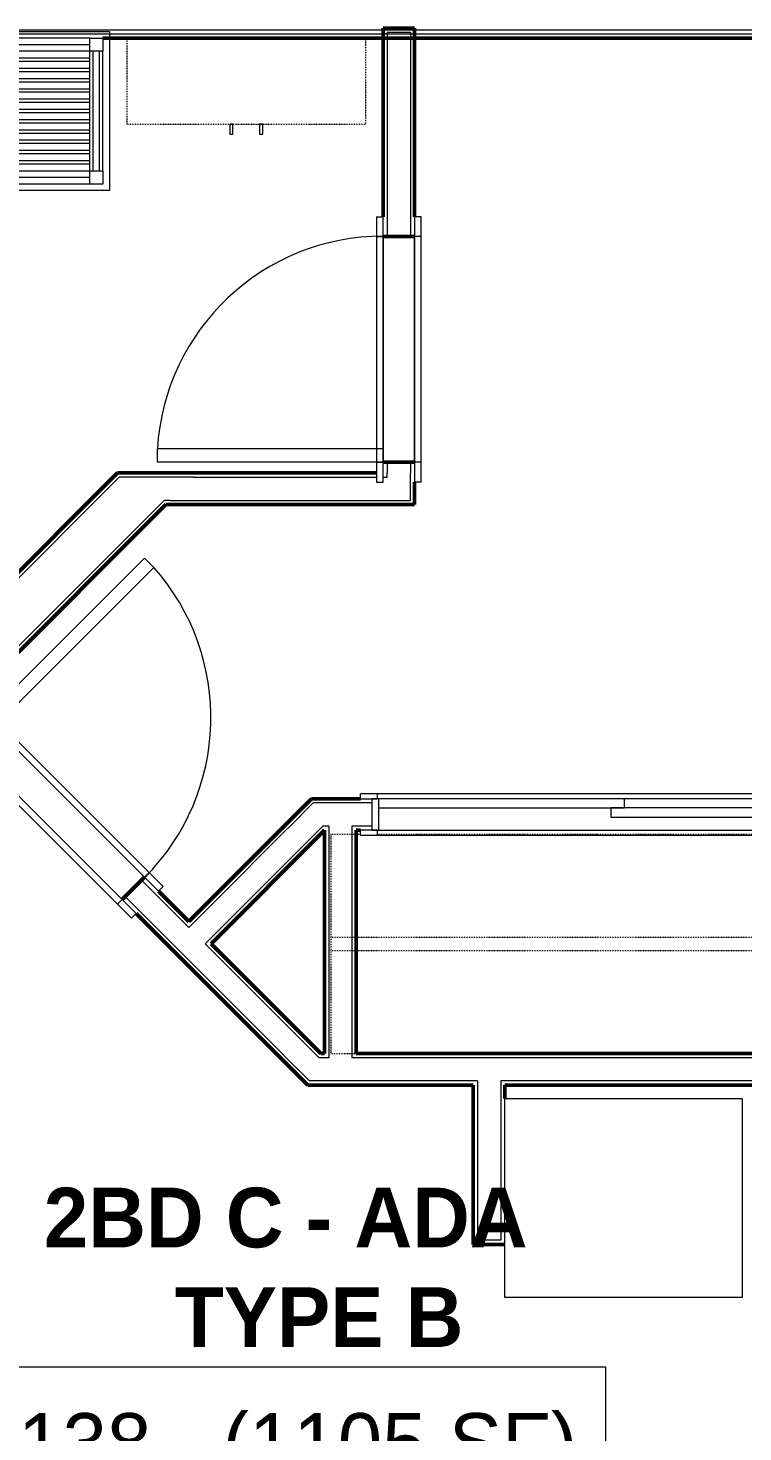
# Model space of a CAD drawing. Header units: inches. Extents: x -4235 to -464, y 9706 to 12338.
# Drawn here: x -2348.3 to -2240.6, y 10201.5 to 10413 of the extents above; entities that cross this region are included whole.
import ezdxf

# ---------------------------------------------------------------- set-up
doc = ezdxf.new("R2010")
doc.units = ezdxf.units.IN
doc.header["$MEASUREMENT"] = 0
doc.linetypes.add('Dash', pattern=[0.25, 0.125, -0.125])
for name, color, linetype, lineweight in [('0-1', 7, 'Continuous', 5), ('0-2', 10, 'Continuous', 9), ('A-AREA-IDEN', 2, 'Continuous', 9), ('A-DOOR-1', 10, 'Continuous', 9), ('A-DOOR-2', 50, 'Continuous', 20), ('A-DOOR-FRAM-1', 10, 'Continuous', 9), ('A-WALL-1', 7, 'Continuous', 50), ('A-WALL-2', 250, 'Continuous', 13), ('A-WALL-3', 10, 'Continuous', 9), ('A-WALL-4', 254, 'Continuous', 9), ('I-WALL-1', 7, 'Continuous', 50), ('Q-CASE-1', 254, 'Continuous', 9), ('Q-CASE-2', 10, 'Continuous', 9), ('Q-CASE-3', 254, 'Dash', 9), ('Q-CASE-4', 10, 'Dash', 9), ('Q-CASE-HDLN-1', 10, 'Dash', 9), ('Q-CASE-HDLN-2', 254, 'Dash', 9), ('Q-SPCQ-1', 10, 'Continuous', 9)]:
    doc.layers.add(name, color=color, linetype=linetype, lineweight=lineweight)
doc.styles.add('Century Gothic', font='ufonts.com_century-gothic.ttf', dxfattribs={"height": 8.999999999999991})
doc.styles.add('Century Gothic_B', font='GOTHICB.TTF', dxfattribs={"height": 8.999999999999991})

# ---------------------------------------------------------------- blocks, each defined once
blk = doc.blocks.new('Bath Vanity - Bath Vanity 48_-3150017-BACKGROUND - RCP - 1ST FLOOR')
at = {"layer": 'Q-CASE-1'}
for p, q in [((24.73770491803267, 24.00000000000004), (24.73770491803267, 1.000000021648409)), ((-23.26229508196732, -1.261213355974178e-13), (-23.26229508196732, 1.000000021688744)), ((24.73770491803267, -1.23456800338318e-13), (-23.26229508196732, -1.261213355974178e-13))]:
    blk.add_line(p, q, dxfattribs=at)
at = {"layer": 'Q-CASE-2'}
for p, q in [((-23.26229508196732, 1.000000021688744), (-23.26229508196732, 24.00000000000004)), ((-23.26229508196732, 24.00000000000004), (24.73770491803267, 24.00000000000004)), ((-22.26229508196723, 21.00000000000005), (-22.26229508196723, 23.00000000000005)), ((-22.26229508196723, 23.00000000000005), (-20.26229508196712, 23.00000000000005)), ((-20.26229508196739, 23.00000000000006), (21.73770491803297, 23.00000000000006)), ((-20.26229508196712, 23.00000000000005), (-20.26229508196712, 21.00000000000005)), ((-20.26229508196739, 21.99999999999996), (21.73770491803297, 21.99999999999996)), ((21.73770491803293, 21.00000000000006), (21.73770491803293, 23.00000000000005)), ((21.73770491803293, 23.00000000000005), (23.73770491803283, 23.00000000000005)), ((23.73770491803283, 23.00000000000005), (23.73770491803283, 21.00000000000006)), ((-22.26229508196635, 20.99999999999962), (-22.26229508196635, 2.999999999999535)), ((-20.26229508196712, 21.00000000000005), (-22.26229508196723, 21.00000000000005)), ((-21.76229508196634, 20.99999999999962), (-21.76229508196634, 2.999999999999542)), ((-20.76229508196634, 20.99999999999962), (-20.76229508196634, 2.999999999999542)), ((21.73770491803278, 20.99999999997576), (-20.26229508196623, 20.99999999997576)), ((-20.26229508196633, 20.99999999999962), (-20.26229508196633, 2.999999999999535)), ((-20.26229508196623, 19.99999999997577), (21.73770491803278, 19.99999999997577)), ((21.73770491803273, 19.45454545452343), (-20.26229508196631, 19.45454545452343)), ((21.73770491803288, 20.999999999997), (21.73770491803288, 2.999999999996916)), ((23.73770491803283, 21.00000000000006), (21.73770491803293, 21.00000000000006)), ((22.23770491803288, 20.99999999999701), (22.23770491803288, 2.999999999996923)), ((23.23770491803288, 20.99999999999701), (23.23770491803288, 2.999999999996923)), ((23.73770491803289, 20.999999999997), (23.73770491803289, 2.999999999996916)), ((-20.26229508196601, 18.45454545452343), (21.73770491803274, 18.45454545452343)), ((21.73770491803272, 17.9090909090711), (-20.26229508196631, 17.9090909090711)), ((-20.26229508196631, 16.9090909090711), (21.73770491803272, 16.9090909090711)), ((21.73770491803272, 16.36363636361876), (-20.26229508196631, 16.36363636361876)), ((-20.26229508196631, 15.36363636361877), (21.73770491803272, 15.36363636361877)), ((21.73770491803272, 14.81818181816643), (-20.26229508196631, 14.81818181816643)), ((-20.26229508196631, 13.81818181816643), (21.73770491803272, 13.81818181816643)), ((21.73770491803304, 13.2727272727141), (-20.26229508196631, 13.2727272727141)), ((-20.26229508196631, 12.2727272727141), (21.73770491803272, 12.2727272727141)), ((21.73770491803303, 11.72727272726176), (-20.26229508196631, 11.72727272726176)), ((-20.26229508196631, 10.72727272726176), (21.73770491803272, 10.72727272726176)), ((21.73770491803303, 10.18181818180943), (-20.26229508196631, 10.18181818180943)), ((-20.26229508196631, 9.181818181809431), (21.73770491803303, 9.181818181809431)), ((21.73770491803303, 8.636363636357094), (-20.26229508196631, 8.636363636357094)), ((-20.26229508196631, 7.636363636357098), (21.73770491803303, 7.636363636357098)), ((21.73770491803303, 7.09090909090476), (-20.26229508196631, 7.09090909090476)), ((-20.26229508196631, 6.090909090904764), (21.73770491803302, 6.090909090904764)), ((21.73770491803303, 5.545454545452423), (-20.26229508196631, 5.545454545452423)), ((-20.26229508196631, 4.545454545452427), (21.73770491803303, 4.545454545452427)), ((-22.26229508196723, 0.9999999999999977), (-22.26229508196723, 2.999999999999993)), ((-22.26229508196723, 2.999999999999993), (-20.26229508196723, 2.999999999999993)), ((21.73770491803302, 4.000000000000091), (-20.26229508196631, 4.000000000000091)), ((-20.26229508196631, 3.000000000000094), (21.7377049180327, 3.000000000000094)), ((-20.26229508196723, 2.999999999999993), (-20.26229508196723, 0.9999999999999977)), ((21.73770491803284, 0.9999999999999977), (21.73770491803284, 3.000000000000106)), ((21.73770491803284, 3.000000000000106), (23.73770491803283, 3.000000000000106)), ((23.73770491803283, 3.000000000000106), (23.73770491803283, 0.9999999999999977)), ((-20.26229508196723, 0.9999999999999977), (-22.26229508196723, 0.9999999999999977)), ((-20.26229508196739, 2.000000000000059), (21.73770491803297, 2.000000000000059)), ((-20.26229508196739, 0.9999999999999537), (21.73770491803297, 0.9999999999999537)), ((23.73770491803283, 0.9999999999999977), (21.73770491803284, 0.9999999999999977)), ((24.73770491803267, 1.000000021648409), (24.73770491803267, -1.207922650792176e-13))]:
    blk.add_line(p, q, dxfattribs=at)
blk = doc.blocks.new('SWING - SINGLE - FLUSH - 2-10 x 6-8 - PRIVACY-3199405-BACKGROUND - RCP - 1ST FLOOR')
at = {"layer": 'A-DOOR-1'}
blk.add_arc((17.00000000000093, -2.374999999999297), 34.06659275674493, 179.9999999999998, 266.6343130016129, dxfattribs=at)
at = {"layer": 'A-DOOR-2'}
for p, q in [((15, -2.374999999999781), (15, -36.38283353955165)), ((17.00000000000093, -2.374999999999781), (15, -2.374999999999781)), ((17.00000000000093, -2.374999999999781), (17.00000000000093, -36.38283353955165)), ((17.00000000000093, -36.38283353955165), (15, -36.38283353955165))]:
    blk.add_line(p, q, dxfattribs=at)
at = {"layer": 'A-DOOR-FRAM-1'}
for p, q in [((-16.99999999999997, 3.375000000000138), (-20, 3.375000000000143)), ((-20, 3.375000000000143), (-20, 2.375000000000144)), ((-20, 2.375000000000144), (-16.99999999999997, 2.375000000000138)), ((17.00000000000041, 3.37499999999979), (-16.99999999999997, 3.374999999999853)), ((-16.99999999999997, 3.375000000000138), (-16.99999999999997, 2.375000000000138)), ((-16.99999999999997, 2.374999999999854), (17.00000000000041, 2.374999999999791)), ((19.99999999999999, 3.375000000000069), (17.00000000000041, 3.375000000000074)), ((17.00000000000041, 3.375000000000074), (17.00000000000041, 2.375000000000075)), ((17.00000000000041, 2.375000000000075), (19.99999999999999, 2.375000000000069)), ((19.99999999999999, 3.375000000000069), (19.99999999999999, 2.375000000000069)), ((-16.99999999999997, -2.374999999999861), (-19.99999999999998, -2.374999999999855)), ((-19.99999999999998, -3.374999999999855), (-19.99999999999998, -2.374999999999855)), ((-19.99999999999998, -3.374999999999855), (-16.99999999999997, -3.37499999999986)), ((17.00000000000001, -2.375000000000208), (-16.99999999999997, -2.375000000000145)), ((-16.99999999999997, -3.37499999999986), (-16.99999999999997, -2.374999999999861)), ((-16.99999999999997, -3.375000000000145), (17.00000000000001, -3.375000000000209)), ((20.00000000000001, -2.37499999999993), (17.00000000000001, -2.374999999999924)), ((17.00000000000001, -3.374999999999924), (17.00000000000001, -2.374999999999924)), ((17.00000000000001, -3.374999999999924), (20.00000000000001, -3.374999999999929)), ((20.00000000000001, -3.374999999999929), (20.00000000000001, -2.37499999999993))]:
    blk.add_line(p, q, dxfattribs=at)
blk = doc.blocks.new('OD_CW_Closet - OD_CW_Closet-2039040-BACKGROUND - RCP - 1ST FLOOR')
at = {"layer": 'Q-CASE-HDLN-1'}
for p, q in [((0.7377049180327869, 24.00000000000012), (0.7377049180327869, -8.8999999999341)), ((160.2101749400037, 23.99999999999991), (156.3805124405518, 23.99999999999991)), ((0.7377049180327883, 8.499999999999865), (156.3805124405553, 8.499999999999865)), ((0.7377049180327883, 6.499999999999867), (156.380512440556, 6.499999999999867)), ((3.237704916447186, -9.000000000000126), (75.73770491644699, -9.000000000000126)), ((80.73770491486192, -9.000000000000126), (153.2377049148617, -9.000000000000126)), ((155.7377049148616, -9.000000000000126), (156.3805124405595, -9.000000000000126))]:
    blk.add_line(p, q, dxfattribs=at)
at = {"layer": 'Q-CASE-HDLN-2'}
for p, q in [((156.3805124405518, 23.99999999999991), (0.7377049180327829, 23.99999999999991)), ((160.2101749400037, -9.000000000000126), (160.2101749400037, 23.99999999999991)), ((156.3805124405553, 8.499999999999865), (160.2101749400037, 8.499999999999865)), ((156.380512440556, 6.499999999999867), (160.2101749400037, 6.499999999999867)), ((156.3805124405595, -9.000000000000126), (160.2101749400037, -9.000000000000126))]:
    blk.add_line(p, q, dxfattribs=at)
blk = doc.blocks.new('SLIDING - FLUSH - 6-0 x 6-8-V31-BACKGROUND - RCP - 1ST FLOOR')
at = {"layer": 'A-DOOR-1'}
for p, q in [((-38.75000000000009, 2.250000000000026), (-38.75000000000009, 3.000000000000026)), ((-36.25000000000009, 3.000000000000027), (-38.7500000000001, 3.000000000000027)), ((-38.75000000000011, 2.250000000000026), (-36.2500000000001, 2.250000000000026)), ((36.24999999999986, 2.999999999999741), (-36.25000000000009, 2.999999999999741)), ((-36.25000000000011, 3.000000000000026), (-36.25000000000011, 2.250000000000026)), ((0.9999999999999057, 2.250000000000026), (-36.0000000000001, 2.250000000000026)), ((-36.0000000000001, 2.250000000000026), (-36.0000000000001, 0.8750000000000002)), ((0.9999999999999057, 2.250000000000026), (0.9999999999999057, 0.8750000000000002)), ((36.24999999999987, 2.250000000000026), (36.24999999999987, 3.000000000000026)), ((36.24999999999986, 3.000000000000026), (38.74999999999987, 3.000000000000026)), ((38.74999999999987, 2.250000000000026), (36.24999999999986, 2.250000000000026)), ((38.74999999999987, 3.000000000000026), (38.74999999999987, 2.250000000000026)), ((-36.0000000000001, 0.8750000000000002), (0.9999999999999057, 0.8750000000000002)), ((35.99999999999987, 0.8750000000000002), (-1.000000000000097, 0.8750000000000002)), ((-1.000000000000095, 0.8750000000000002), (-1.000000000000095, -0.4999999999999985)), ((35.99999999999987, 0.8750000000000002), (35.99999999999987, -0.4999999999999985)), ((-1.000000000000095, -0.4999999999999985), (35.99999999999988, -0.4999999999999985)), ((-38.75000000000009, -3.250000000038329), (-38.75000000000009, -2.500000000038329)), ((-36.25000000000007, -2.500000000038094), (-38.75000000000008, -2.500000000038078)), ((-38.75000000000006, -3.250000000038078), (-36.25000000000007, -3.250000000038094)), ((-36.25000000000008, -2.500000000038329), (-36.25000000000008, -3.250000000038329)), ((-36.25000000000008, -3.250000000038614), (36.24999999999989, -3.250000000038849)), ((36.24999999999989, -2.500000000038563), (38.74999999999989, -2.500000000038579)), ((36.24999999999989, -3.250000000038563), (36.24999999999989, -2.500000000038563)), ((38.74999999999989, -3.250000000038579), (36.24999999999989, -3.250000000038563)), ((38.74999999999989, -2.500000000038579), (38.74999999999989, -3.250000000038579))]:
    blk.add_line(p, q, dxfattribs=at)
at = {"layer": 'A-DOOR-FRAM-1'}
for p, q in [((-36.00000000000009, 2.249999999999958), (-37.0000000000001, 2.249999999999958)), ((-37.0000000000001, -2.500000000038503), (-37.0000000000001, 2.249999999999958)), ((-36.00000000000009, 2.249999999999958), (-36.00000000000009, -2.500000000038503)), ((35.99999999999988, 2.249999999999674), (0.9999999999997565, 2.249999999999674)), ((35.99999999999988, -2.500000000038503), (35.99999999999988, 2.249999999999958)), ((35.99999999999988, 2.249999999999958), (36.99999999999989, 2.249999999999958)), ((36.99999999999989, 2.249999999999958), (36.99999999999989, -2.500000000038503)), ((-37.00000000000011, -2.500000000038503), (-36.00000000000008, -2.500000000038503)), ((-36.00000000000007, -2.500000000038788), (35.99999999999988, -2.500000000038788)), ((36.99999999999989, -2.500000000038503), (35.99999999999988, -2.500000000038503))]:
    blk.add_line(p, q, dxfattribs=at)
blk = doc.blocks.new('Refrigerator_-_Side-by-Side_6047 - 36_ X 30_-1372843-BACKGROUND - RCP - 1ST FLOOR')
at = {"layer": 'Q-SPCQ-1'}
for p, q in [((-17.87500000000018, 15.57779639811608), (17.87499999999981, 15.57779639811608)), ((-17.87500000000018, -14.42220360188391), (-17.87500000000018, 15.57779639811609)), ((17.8749999999998, 15.57779639811608), (17.8749999999998, -14.42220360188391)), ((17.87499999999981, -14.42220360188391), (-17.87500000000018, -14.42220360188391))]:
    blk.add_line(p, q, dxfattribs=at)
blk = doc.blocks.new('300 Series Wall Hung Cabinet_326 - 36_-2909952-BACKGROUND - RCP - 1ST FLOOR')
at = {"layer": 'Q-CASE-2'}
for p, q in [((-2.011553985245508, -13.18750000003942), (-2.499999999999692, -13.18750000003942)), ((-2.499999999999692, -13.18750000003942), (-2.499999999999692, -14.68675565726174)), ((-2.499999999999692, -14.68675565726174), (-2.011553985245508, -14.68675565726174)), ((-2.011553985245514, -14.68675565726174), (-2.011553985245514, -13.18750000003942)), ((2.488446014754428, -13.1875000000394), (2.000000000000244, -13.1875000000394)), ((2.000000000000244, -13.1875000000394), (2.000000000000244, -14.68675565726172)), ((2.000000000000244, -14.68675565726172), (2.488446014754428, -14.68675565726172)), ((2.488446014754421, -14.68675565726172), (2.488446014754421, -13.1875000000394))]:
    blk.add_line(p, q, dxfattribs=at)
at = {"layer": 'Q-CASE-3'}
blk.add_line((18.00000000000021, -0.1875000000001704), (-17.99999999999972, -0.1875000000001704), dxfattribs=at)
at = {"layer": 'Q-CASE-4'}
for p, q in [((-17.99999999999972, -0.187500022232356), (-17.99999999999972, -13.18750000003935)), ((18.00000000000021, -13.18750000003935), (18.00000000000021, -0.1875000000001705)), ((-17.99999999999972, -13.18750000003935), (18.00000000000021, -13.18750000003935))]:
    blk.add_line(p, q, dxfattribs=at)
blk = doc.blocks.new('CTR - 1st Phase - Unit Layouts_rvt-1-BACKGROUND - RCP - 1ST FLOOR')
at = {"layer": 'A-WALL-1'}
for p, q in [((-2294.856988831893, 10384.61775067089), (-2294.856988831885, 10413.03939611054)), ((-2294.856988831885, 10413.03939611054), (-2294.231988831885, 10413.03939611054)), ((-2294.231988831885, 10413.03939611054), (-2290.731988831885, 10413.03939611054)), ((-2290.731988831885, 10413.03939611054), (-2290.106988831885, 10413.03939611054)), ((-2290.106988831885, 10413.03939611054), (-2290.106988831893, 10384.61775067089)), ((-2290.106988831894, 10381.61775067089), (-2294.856988831894, 10381.61775067089)), ((-2294.856988831903, 10347.61775067089), (-2290.106988831903, 10347.61775067089)), ((-2322.844020433608, 10345.99275067089), (-2295.856988831905, 10345.99275067089)), ((-2290.106988831904, 10344.61775067089), (-2290.106988831905, 10341.86775067088)), ((-2290.106988831905, 10341.24275067088), (-2327.594020433608, 10341.24275067089)), ((-2290.106988831905, 10341.86775067088), (-2290.106988831905, 10341.24275067088)), ((-2310.384058623352, 10292.14946578553), (-2306.259058623333, 10296.27446578553)), ((-2306.259058623333, 10296.27446578553), (-2305.634058623331, 10296.89946578553)), ((-2305.634058623331, 10296.89946578553), (-2298.273736676368, 10296.89946578552)), ((-2324.13358077121, 10278.39994363773), (-2310.384058623352, 10292.14946578553)), ((-2303.666544202066, 10292.14946578553), (-2320.774823560575, 10275.04118642709)), ((-2303.666544202062, 10258.49946578506), (-2303.666544202066, 10292.14946578553)), ((-2298.273736676369, 10292.14946578552), (-2298.916544202067, 10292.14946578552)), ((-2298.916544202066, 10292.14946578552), (-2298.916544202061, 10258.49946578506)), ((-2334.184726137271, 10281.73357458252), (-2330.825968926634, 10285.09233179316)), ((-2328.704648582997, 10282.97101144952), (-2324.13358077121, 10278.39994363773)), ((-2310.950617339822, 10258.49946578506), (-2332.063405793635, 10279.61225423889)), ((-2320.774823560575, 10275.04118642709), (-2304.23310291855, 10258.49946578506)), ((-2306.825617339823, 10254.37446578506), (-2310.950617339821, 10258.49946578506)), ((-2304.23310291855, 10258.49946578506), (-2303.666544202062, 10258.49946578506)), ((-2298.916544202061, 10258.49946578506), (-2138.373736678042, 10258.49946578503)), ((-2306.200617339823, 10253.74946578506), (-2306.825617339823, 10254.37446578506)), ((-2281.263117339908, 10253.74946578505), (-2306.200617339823, 10253.74946578506)), ((-2281.263117339911, 10229.74946578535), (-2281.263117339908, 10253.74946578505)), ((-2105.029360129357, 10253.74946578502), (-2276.513117339908, 10253.74946578505)), ((-2276.513117339908, 10253.74946578505), (-2276.513117339908, 10251.74946575926)), ((-2280.638117339911, 10229.74946578535), (-2281.263117339911, 10229.74946578535)), ((-2277.138117339911, 10229.74946578535), (-2280.638117339911, 10229.74946578535)), ((-2276.513117339911, 10229.74946578535), (-2277.138117339911, 10229.74946578535))]:
    blk.add_line(p, q, dxfattribs=at)
at = {"layer": 'A-WALL-2'}
for p, q in [((-2294.231988831885, 10412.41439611054), (-2290.731988831886, 10412.41439611054)), ((-2294.231988831885, 10412.41439611054), (-2294.231988831894, 10381.61775067089)), ((-2290.731988831885, 10412.41439611054), (-2290.731988831894, 10381.61775067089)), ((-2294.231988831903, 10347.61775067089), (-2294.231988831904, 10345.99275067089)), ((-2290.731988831903, 10347.61775067089), (-2290.731988831904, 10345.99275067088)), ((-2362.853670020828, 10317.12003288737), (-2334.605952237294, 10345.3677506709)), ((-2324.352903910091, 10345.36775067089), (-2334.605952237293, 10345.3677506709)), ((-2323.469020433608, 10345.36775067089), (-2324.352903910091, 10345.36775067089)), ((-2323.469020433609, 10345.36775067089), (-2295.856988831905, 10345.36775067088)), ((-2294.856988831905, 10345.36775067088), (-2294.231988831904, 10345.36775067088)), ((-2294.231988831904, 10345.36775067088), (-2294.231988831903, 10345.99275067089)), ((-2290.731988831904, 10345.36775067088), (-2290.731988831904, 10345.99275067088)), ((-2290.731988831905, 10341.86775067088), (-2290.731988831904, 10345.36775067088)), ((-2357.727145857226, 10311.99350872377), (-2327.85290391009, 10341.86775067089)), ((-2326.969020433608, 10341.8677506709), (-2327.852903910091, 10341.8677506709)), ((-2326.969020433607, 10341.86775067089), (-2290.731988831905, 10341.86775067088)), ((-2305.375175146849, 10296.27446578553), (-2308.875175146864, 10292.77446578553)), ((-2296.523736676367, 10296.27446578552), (-2305.37517514685, 10296.27446578553)), ((-2309.500175146867, 10292.14946578553), (-2320.03240181751, 10281.61723911493)), ((-2304.550427678551, 10292.14946578553), (-2315.082654349195, 10281.61723911493)), ((-2308.875175146864, 10292.77446578553), (-2309.500175146867, 10292.14946578553)), ((-2303.925427678549, 10292.77446578553), (-2304.550427678551, 10292.14946578553)), ((-2303.041544202066, 10292.77446578553), (-2303.925427678549, 10292.77446578553)), ((-2303.041544202066, 10292.77446578553), (-2303.041544202066, 10292.14946578553)), ((-2303.041544202066, 10292.14946578552), (-2303.041544202061, 10258.49946578506)), ((-2296.523736676368, 10292.77446578552), (-2299.541544202066, 10292.77446578552)), ((-2299.541544202066, 10292.77446578552), (-2299.541544202066, 10292.14946578552)), ((-2299.541544202066, 10292.14946578552), (-2299.541544202062, 10258.49946578506)), ((-2331.267910664876, 10284.65039005492), (-2324.13358077121, 10277.51606016125)), ((-2333.742784399029, 10282.17551632076), (-2310.066733863339, 10258.49946578506)), ((-2320.03240181751, 10281.61723911493), (-2323.691639032968, 10277.95800189949)), ((-2315.082654349195, 10281.61723911493), (-2321.216765298816, 10275.48312816534)), ((-2324.133580771211, 10277.51606016125), (-2323.691639032968, 10277.95800189949)), ((-2321.658707037058, 10275.04118642709), (-2321.216765298816, 10275.48312816534)), ((-2321.658707037058, 10275.04118642709), (-2305.116986395032, 10258.49946578506)), ((-2310.066733863339, 10258.49946578506), (-2309.441733863339, 10257.87446578506)), ((-2305.116986395032, 10258.49946578506), (-2304.491986395032, 10257.87446578506)), ((-2303.041544202061, 10258.49946578506), (-2303.041544202061, 10257.87446578506)), ((-2299.541544202062, 10258.49946578506), (-2299.541544202062, 10257.87446578506)), ((-2309.441733863339, 10257.87446578506), (-2305.941733863342, 10254.37446578506)), ((-2303.041544202061, 10257.87446578506), (-2304.491986395033, 10257.87446578506)), ((-2137.748736678042, 10257.87446578503), (-2299.541544202062, 10257.87446578506)), ((-2280.638117339908, 10254.37446578506), (-2305.941733863341, 10254.37446578506)), ((-2280.638117339908, 10254.37446578506), (-2280.638117339908, 10253.74946578505)), ((-2105.654360129357, 10254.37446578502), (-2277.138117339908, 10254.37446578506)), ((-2277.138117339908, 10254.37446578505), (-2277.138117339908, 10253.74946578505)), ((-2280.638117339908, 10253.74946578505), (-2280.638117339911, 10230.37446578535)), ((-2277.138117339908, 10253.74946578505), (-2277.138117339911, 10230.37446578535)), ((-2277.138117339911, 10230.37446578535), (-2280.638117339911, 10230.37446578535))]:
    blk.add_line(p, q, dxfattribs=at)
at = {"layer": 'A-WALL-3'}
for p, q in [((-2294.856988831894, 10381.61775067089), (-2294.856988831903, 10347.61775067089)), ((-2290.106988831903, 10347.61775067089), (-2290.106988831894, 10381.61775067089)), ((-2330.825968926634, 10285.09233179316), (-2354.867599486971, 10309.13396235351)), ((-2358.226356697608, 10305.77520514287), (-2334.184726137271, 10281.73357458252)), ((-2296.523736676369, 10292.14946578552), (-2296.523736676368, 10296.89946578552))]:
    blk.add_line(p, q, dxfattribs=at)
at = {"layer": 'A-WALL-4'}
for p, q in [((-2294.856988831894, 10381.61775067089), (-2290.106988831894, 10381.61775067089)), ((-2290.106988831903, 10347.61775067089), (-2294.856988831903, 10347.61775067089)), ((-2334.184726137271, 10281.73357458252), (-2330.825968926634, 10285.09233179316))]:
    blk.add_line(p, q, dxfattribs=at)
at = {"layer": 'I-WALL-1'}
for p, q in [((-2363.29561175907, 10317.56197462561), (-2334.864835713777, 10345.9927506709)), ((-2334.864835713777, 10345.9927506709), (-2333.980952237292, 10345.9927506709)), ((-2333.980952237292, 10345.9927506709), (-2322.844020433607, 10345.99275067089)), ((-2327.594020433608, 10341.24275067089), (-2357.285204118985, 10311.55156698552))]:
    blk.add_line(p, q, dxfattribs=at)
at = {"layer": '0-2'}
for name, p, rotation in [('Bath Vanity - Bath Vanity 48_-3150017-BACKGROUND - RCP - 1ST FLOOR', (-2359.325538677501, 10412.53939613221), 180), ('SWING - SINGLE - FLUSH - 2-10 x 6-8 - PRIVACY-3199405-BACKGROUND - RCP - 1ST FLOOR', (-2292.481988831899, 10364.61775067089), 269.9999999999841), ('SWING - SINGLE - FLUSH - 2-10 x 6-8 - PRIVACY-3199405-BACKGROUND - RCP - 1ST FLOOR', (-2344.526162812201, 10295.43376846794), 134.999999999986), ('OD_CW_Closet - OD_CW_Closet-2039040-BACKGROUND - RCP - 1ST FLOOR', (-2142.536031761507, 10282.49946578551), 180), ('Refrigerator_-_Side-by-Side_6047 - 36_ X 30_-1372843-BACKGROUND - RCP - 1ST FLOOR', (-2258.638117339909, 10237.32726215738), 180)]:
    blk.add_blockref(name, p, dxfattribs=dict(at, rotation=rotation))
for name, p in [('300 Series Wall Hung Cabinet_326 - 36_-2909952-BACKGROUND - RCP - 1ST FLOOR', (-2315.470688329259, 10411.72689613276)), ('SLIDING - FLUSH - 6-0 x 6-8-V31-BACKGROUND - RCP - 1ST FLOOR', (-2259.523736676368, 10294.64946578551))]:
    blk.add_blockref(name, p, dxfattribs=at)
blk = doc.blocks.new('CTR - 1st Phase - Common Walls_rvt-1-BACKGROUND - RCP - 1ST FLOOR')
at = {"layer": 'A-WALL-2'}
for p, q in [((-2437.178575298882, 10412.7893961104), (-2105.82373667972, 10412.7893961104)), ((-2437.80357529888, 10412.1643961104), (-2105.82373667972, 10412.1643961104))]:
    blk.add_line(p, q, dxfattribs=at)
at = {"layer": 'I-WALL-1'}
blk.add_line((-2105.82373667972, 10411.5393961104), (-2337.063243595534, 10411.5393961104), dxfattribs=at)

msp = doc.modelspace()

# ---------------------------------------------------------------- linework, layer by layer
at = {"layer": 'A-AREA-IDEN', "flags": 128}
msp.add_lwpolyline([(-2352.848443973844, 10211.31600971882), (-2261.355530588018, 10211.31600971882), (-2261.355530588018, 10189.8199467267), (-2352.848443973844, 10189.8199467267)], close=True, dxfattribs=at)

# ---------------------------------------------------------------- block references
at = {"layer": '0-1'}
for name in ['CTR - 1st Phase - Unit Layouts_rvt-1-BACKGROUND - RCP - 1ST FLOOR', 'CTR - 1st Phase - Common Walls_rvt-1-BACKGROUND - RCP - 1ST FLOOR']:
    msp.add_blockref(name, (0, 0), dxfattribs=at)

# ---------------------------------------------------------------- texts
at = {"layer": 'A-AREA-IDEN', "char_height": 8.999999999999991, "attachment_point": 1}
for s, insert, width, style in [('2BD C - ADA', (-2345.974428225813, 10238.28888343279), 93.9299999999999, 'Century Gothic_B'), ('TYPE B', (-2326.224428225813, 10223.28888343279), 46.35899999999994, 'Century Gothic_B'), ('138 - (1105 SF)', (-2349.848443973844, 10204.31600971882), 103.3229999999999, 'Century Gothic')]:
    msp.add_mtext(s, dxfattribs=dict(at, insert=insert, width=width, style=style))

doc.saveas('drawing.dxf')
